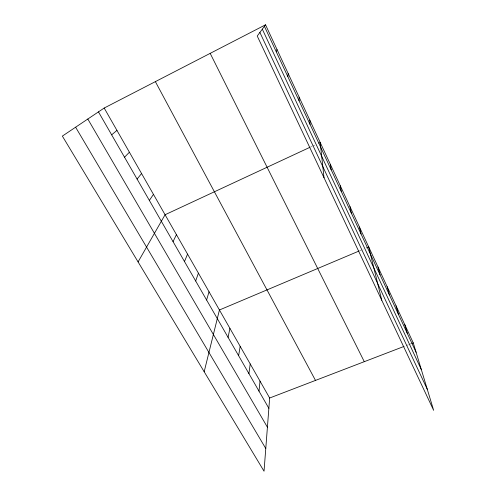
<?xml version="1.0" encoding="UTF-8"?>
<svg xmlns="http://www.w3.org/2000/svg" width="496" height="496" viewBox="0 0 496 496"><rect width="100%" height="100%" fill="white"/><g stroke="black" fill="none" stroke-linecap="round" stroke-linejoin="round"><path stroke-width="0.37" stroke-dasharray="2.48 1.86" d="M310.595 147.008L311.965 146.37M312.654 146.047L314.718 145.086M359.668 250.771L363.841 249.011M406.199 345.588L408.313 344.776M409.02 344.503L411.134 343.691"/><path stroke-width="0.74" d="M299.063 100.775L299.15 97.173M104.191 108.041L269.657 398.009L264.033 471.2L62.36 136.096L104.191 108.041L265.54 24.8L413.255 342.879L433.64 410.328L257.238 36.034L265.54 24.8M258.999 391.152L260.034 381.151M248.918 373.618L250.213 363.934M287.81 76.595L288.226 73.65M238.613 355.688L240.176 346.344M228.079 337.361L229.915 328.371M204.178 371.74L219.43 309.994L358.974 251.063M206.609 300.012L209.033 291.772M276.266 51.782L277.028 49.532M195.672 280.99L198.406 273.147M184.487 261.541L187.544 254.113M173.048 241.633L176.433 234.645M138.08 261.913L165.075 214.743L309.907 147.324M149.358 200.421L153.456 194.382M137.088 179.081L141.571 173.544M124.521 157.22L129.4 152.222M111.65 134.831L116.944 130.392M318.841 143.17L320.211 142.532L324.018 177.735M366.618 247.833L368.708 246.952L381.771 300.272M269.657 398.009L404.085 346.4M411.841 343.418L413.255 342.879M75.609 127.205L265.775 448.52M87.811 119.028L267.412 427.223M98.462 111.885L268.863 408.313M155.372 81.635L315.493 380.413M210.186 53.357L364.287 361.677M259.892 32.445L427.285 389.304M262.316 29.165L421.352 369.663M264.418 26.319L416.101 352.303M404.742 324.545L407.402 333.603M396.037 305.803L398.499 314.476M387.134 286.632L389.391 294.897M378.026 267.022L380.066 274.858M359.451 227.025L361.026 233.945M349.984 206.634L351.311 213.069M340.293 185.764L341.366 191.692M330.373 164.405L331.173 169.793M309.808 120.125L310.031 124.353"/></g></svg>
